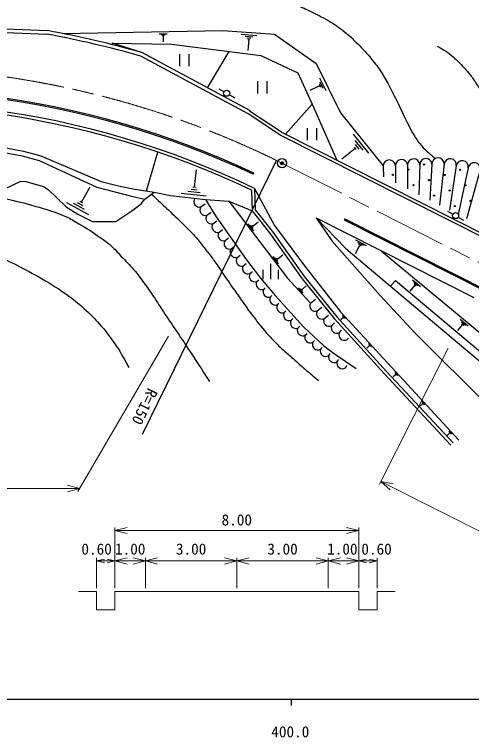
# Model space of a CAD drawing. Units: millimetres, scale not verified, with parts at other scales. Extents: x 40000 to 680000, y 20000 to 380000.
# Drawn here: x 422589 to 497581, y 198715 to 317395 of the extents above; entities that cross this region are included whole.
import ezdxf
from ezdxf.enums import TextEntityAlignment as Align

# ---------------------------------------------------------------- set-up
doc = ezdxf.new("R2010")
doc.units = ezdxf.units.MM
doc.header["$LTSCALE"] = 1000
doc.header["$PDMODE"] = 32
doc.header["$PDSIZE"] = 500
doc.linetypes.add('CHAIN', pattern=[18.5, 12, -1.5, 3.5, -1.5])
for name, color, linetype, lineweight in [('M-BGD', 7, 'Continuous', 25), ('M-BMK', 2, 'CHAIN', 13), ('M-BMK-SRVR', 3, 'Continuous', 25), ('M-STR-HTXT', 7, 'Continuous', 13), ('M-TTL-BAND', 7, 'Continuous', 25)]:
    doc.layers.add(name, color=color, linetype=linetype, lineweight=lineweight)
doc.styles.add('ＭＳ ゴシック', font='')
doc.styles.get('ＭＳ ゴシック').set_extended_font_data('MS Gothic')

msp = doc.modelspace()

# ---------------------------------------------------------------- linework, layer by layer
at = {"layer": 'M-BGD'}
for p, q in [((407973, 315579), (428030, 314742)), ((407979, 314978), (427923, 314152)), ((430389, 314295), (456792, 314748)), ((456792, 314748), (465250, 314139)), ((446316, 314220), (447651, 314243)), ((446652, 314092), (447319, 314104)), ((446821, 313961), (447155, 313967)), ((446907, 313829), (447074, 313832)), ((446990, 313831), (447006, 312896)), ((459804, 314134), (462345, 313951)), ((460421, 313834), (461692, 313742)), ((460720, 313557), (461356, 313511)), ((465250, 314139), (472070, 309360)), ((438642, 312710), (448370, 312511)), ((443467, 311131), (438642, 312710)), ((448370, 312511), (463017, 310645)), ((460861, 313291), (461178, 313268)), ((461020, 313280), (460891, 311500)), ((461191, 301613), (443467, 311131)), ((457736, 311318), (454206, 305364)), ((460946, 301063), (443301, 310555)), ((449691, 310899), (449691, 308899)), ((451191, 310899), (451191, 308899)), ((463017, 310645), (469097, 307794)), ((472070, 309360), (476063, 301238)), ((469097, 307794), (471453, 302686)), ((462470, 306420), (462470, 304420)), ((463970, 306420), (463970, 304420)), ((472642, 306982), (473671, 304888)), ((472690, 306355), (473205, 305309)), ((456093, 305183), (456968, 304699)), ((472529, 305626), (471063, 304906)), ((472464, 305757), (472593, 305495)), ((472609, 305991), (472867, 305467)), ((457844, 304216), (458719, 303733)), ((471453, 302686), (467078, 297726)), ((471453, 302686), (475484, 293483)), ((461191, 301613), (461147, 301530)), ((466387, 298075), (461147, 301530)), ((466136, 297642), (460946, 301063)), ((476063, 301238), (483095, 292525)), ((466387, 298075), (551796, 254963)), ((470638, 298749), (470638, 296749)), ((472138, 298749), (472138, 296749)), ((466136, 297642), (551569, 254518)), ((478144, 297729), (480663, 294607)), ((417762, 296180), (424051, 294968)), ((478309, 295608), (478624, 295217)), ((478461, 296697), (479721, 295136)), ((478464, 296055), (479094, 295274)), ((417645, 295388), (423870, 294188)), ((424051, 294968), (426914, 294189)), ((444249, 288423), (446136, 294784)), ((478467, 295412), (476282, 293649)), ((423870, 294188), (426651, 293431)), ((426651, 293431), (436118, 289057)), ((426914, 294189), (436832, 289964)), ((443598, 248533), (465562, 293451)), ((483096, 292467), (483152, 290733)), ((485094, 292553), (485124, 289738)), ((487092, 292638), (487049, 288766)), ((489090, 292724), (488929, 287817)), ((491089, 292810), (490766, 286889)), ((493087, 292896), (492334, 286098)), ((495059, 292565), (493975, 285270)), ((497031, 292233), (495361, 284570)), ((452122, 289029), (452446, 291893)), ((461845, 291350), (461760, 291169)), ((499004, 291902), (496751, 283868)), ((420994, 288787), (423647, 290007)), ((423647, 290007), (424436, 289987)), ((424436, 289987), (427344, 289138)), ((436832, 289964), (439643, 289249)), ((427344, 289138), (428104, 288679)), ((428104, 288679), (431058, 285804)), ((433586, 286583), (434986, 289120)), ((436118, 289057), (441987, 287522)), ((439643, 289249), (442313, 288722)), ((442313, 288722), (445498, 288230)), ((452587, 288562), (451564, 288678)), ((452378, 289000), (451866, 289058)), ((461483, 288535), (461581, 285145)), ((461974, 288855), (465253, 282759)), ((461974, 288855), (462076, 285326)), ((441987, 287522), (443973, 287095)), ((443973, 287095), (445498, 288230)), ((445498, 288230), (448170, 287656)), ((448170, 287656), (453915, 287005)), ((454029, 287570), (449937, 288033)), ((453052, 288095), (451007, 288327)), ((434797, 284496), (431174, 286496)), ((434092, 285358), (432280, 286359)), ((433839, 285971), (432933, 286471)), ((433812, 286458), (433359, 286708)), ((441855, 285165), (443381, 286320)), ((443381, 286320), (443973, 287095)), ((453181, 285818), (453889, 286331)), ((453915, 287005), (457781, 286747)), ((453915, 287005), (455681, 284178)), ((457781, 286747), (461581, 285145)), ((457781, 286747), (467373, 274091)), ((431058, 285804), (432994, 284635)), ((439230, 283426), (441855, 285165)), ((454171, 284435), (454841, 284928)), ((461581, 285145), (464446, 281531)), ((462076, 285326), (464846, 281831)), ((493646, 285106), (494521, 284622)), ((432994, 284635), (435373, 283422)), ((455681, 284178), (460470, 277345)), ((472068, 284006), (474641, 280247)), ((472068, 284006), (476977, 278981)), ((472068, 284006), (497932, 270951)), ((476787, 283864), (476697, 283686)), ((476697, 283686), (548068, 247660)), ((476787, 283864), (548158, 247838)), ((495397, 284139), (496272, 283656)), ((435373, 283422), (439230, 283426)), ((455160, 283053), (455794, 283524)), ((461840, 281877), (460960, 283038)), ((461736, 282255), (461296, 282836)), ((461742, 282488), (461522, 282779)), ((461803, 282649), (461693, 282794)), ((461748, 282721), (462561, 283338)), ((465253, 282759), (469988, 276365)), ((456149, 281670), (456746, 282120)), ((464446, 281531), (469799, 274003)), ((464846, 281831), (470198, 274305)), ((457138, 280287), (457700, 280715)), ((474641, 280247), (482596, 271255)), ((478519, 280383), (480318, 279474)), ((458127, 278905), (458653, 279311)), ((476977, 278981), (484302, 272787)), ((479146, 279389), (478511, 278129)), ((478878, 279976), (479778, 279521)), ((479012, 279682), (479462, 279455)), ((479034, 279445), (479259, 279332)), ((459117, 277522), (459607, 277905)), ((465833, 277331), (466646, 277947)), ((482732, 278623), (506297, 259026)), ((460106, 276140), (460596, 276527)), ((460470, 277345), (462978, 274097)), ((465924, 276487), (465044, 277648)), ((465820, 276865), (465380, 277446)), ((465827, 277098), (465607, 277389)), ((465888, 277259), (465778, 277404)), ((463383, 273961), (463383, 275461)), ((464633, 273961), (464633, 276461)), ((465883, 273961), (465883, 275461)), ((469988, 276365), (476099, 268612)), ((461230, 274865), (461629, 275190)), ((470198, 274305), (475470, 267745)), ((462354, 273589), (462663, 273851)), ((462978, 274097), (465352, 271290)), ((467373, 274091), (471136, 270015)), ((469799, 274003), (475090, 267420)), ((484302, 272787), (485107, 273744)), ((485107, 273744), (515726, 247963)), ((487901, 273855), (489225, 272754)), ((488122, 273448), (488784, 272897)), ((488150, 272976), (488316, 272839)), ((488177, 273178), (488508, 272902)), ((463478, 272314), (463707, 272516)), ((469980, 271666), (469201, 272510)), ((469870, 271955), (469480, 272377)), ((469857, 272138), (469662, 272349)), ((469892, 272269), (469795, 272374)), ((469844, 272322), (470435, 272867)), ((484302, 272787), (515133, 246828)), ((488233, 272908), (487462, 271981)), ((464603, 271039), (464842, 271258)), ((465352, 271290), (467958, 268403)), ((471136, 270015), (471974, 270660)), ((482596, 271255), (488382, 265005)), ((465727, 269764), (465977, 270001)), ((466851, 268489), (467111, 268745)), ((467958, 268403), (470023, 266108)), ((472255, 268735), (473037, 269337)), ((476099, 268612), (495509, 247502)), ((467976, 267214), (468243, 267488)), ((473374, 267454), (474100, 268014)), ((475090, 267420), (483243, 258469)), ((475470, 267745), (483610, 258808)), ((476503, 267589), (476143, 267258)), ((476420, 267987), (476893, 267473)), ((476473, 267621), (476532, 267556)), ((476487, 267811), (476723, 267555)), ((476495, 267700), (476613, 267572)), ((495693, 267375), (497017, 266274)), ((469068, 265911), (469384, 266220)), ((470023, 266108), (473325, 263027)), ((474630, 266309), (475109, 266805)), ((496025, 266427), (495254, 265501)), ((495914, 266968), (496576, 266417)), ((495942, 266496), (496108, 266359)), ((495969, 266697), (496300, 266422)), ((470312, 264752), (470602, 265021)), ((475885, 265163), (476252, 265551)), ((488382, 265005), (504666, 248825)), ((471556, 263593), (471841, 263865)), ((477141, 264017), (477400, 264291)), ((472799, 262435), (473086, 262707)), ((473325, 263027), (475258, 261601)), ((480751, 262968), (480392, 262637)), ((480669, 263366), (481142, 262852)), ((480722, 263000), (480781, 262935)), ((480736, 263190), (480972, 262934)), ((480744, 263079), (480862, 262951)), ((474166, 261423), (474407, 261731)), ((475258, 261601), (478664, 259291)), ((475533, 260412), (475794, 260754)), ((476899, 259401), (477203, 259798)), ((483610, 258808), (494567, 247070)), ((483243, 258469), (494201, 246729)), ((485085, 258254), (484726, 257923)), ((485003, 258653), (485476, 258139)), ((485056, 258286), (485115, 258222)), ((485070, 258477), (485306, 258220)), ((485078, 258365), (485196, 258237)), ((489508, 253444), (489148, 253114)), ((489426, 253843), (489898, 253329)), ((489478, 253476), (489537, 253412)), ((489492, 253667), (489729, 253410)), ((489500, 253556), (489618, 253427)), ((493930, 248634), (493571, 248304)), ((493848, 249033), (494321, 248519)), ((493901, 248666), (493960, 248602)), ((493915, 248857), (494151, 248600)), ((493923, 248746), (494041, 248617))]:
    msp.add_line(p, q, dxfattribs=at)
for centre, radius in [((457406, 304458), 500), ((487224, 291926), 100), ((489776, 292766), 100), ((495721, 291893), 100), ((484672, 291086), 100), ((493169, 291054), 100), ((490616, 290214), 100), ((488064, 289374), 100), ((494009, 288501), 100), ((496561, 289341), 100), ((491456, 287661), 100), ((494849, 285949), 100), ((497401, 286789), 100), ((494959, 284381), 500)]:
    msp.add_circle(centre, radius, dxfattribs=at)
for centre, radius, start, end in [((399669, 158699), 158600, 73.96929, 79.69896), ((399669, 158699), 158000, 73.96929, 79.69896), ((399669, 158699), 146500, 64.88685, 100.6394), ((399669, 158699), 146300, 64.88685, 100.6394), ((399669, 158699), 144300, 64.41994, 100.6394), ((399669, 158699), 143800, 64.54139, 100.6394), ((484095, 292510), 1000, 2.46041, 182.46041), ((486093, 292595), 1000, 2.46041, 182.46041), ((488091, 292681), 1000, 2.46041, 182.46041), ((490089, 292767), 1000, 2.46041, 182.46041), ((492088, 292853), 1000, 2.46041, 182.46041), ((494073, 292730), 1000, 350.46543, 170.46543), ((496045, 292399), 1000, 350.46543, 170.46543), ((498018, 292068), 1000, 350.46543, 170.46543), ((452932, 286685), 902, 145.1475, 286.01787), ((453922, 285302), 902, 145.1475, 286.01787), ((454911, 283920), 902, 145.1475, 286.01787), ((455900, 282537), 902, 145.1475, 286.01787), ((456889, 281155), 902, 145.1475, 286.01787), ((457878, 279772), 902, 145.1475, 286.01787), ((458868, 278389), 902, 145.1475, 286.01787), ((459857, 277007), 902, 145.1475, 286.01787), ((460894, 275702), 902, 150.96605, 291.83642), ((462019, 274427), 902, 150.96605, 291.83642), ((463143, 273152), 902, 150.96605, 291.83642), ((464267, 271876), 902, 150.96605, 291.83642), ((465391, 270601), 902, 150.96605, 291.83642), ((466516, 269326), 902, 150.96605, 291.83642), ((471923, 269573), 902, 150.71622, 291.58659), ((467640, 268051), 902, 150.96605, 291.83642), ((473042, 268293), 902, 150.71622, 291.58659), ((468753, 266756), 902, 149.54422, 290.41459), ((474205, 267105), 902, 157.18503, 298.0554), ((469896, 265553), 902, 156.59436, 297.46474), ((475461, 265959), 902, 157.18503, 298.0554), ((471140, 264394), 902, 156.59436, 297.46474), ((476717, 264813), 902, 157.18503, 298.0554), ((472383, 263235), 902, 156.59436, 297.46474), ((473662, 262172), 902, 163.06317, 303.93354), ((475029, 261161), 902, 163.06317, 303.93354), ((476395, 260149), 902, 163.06317, 303.93354)]:
    msp.add_arc(centre, radius, start, end, dxfattribs=at)
for points, knots in [([(464720, 320180), (465638, 319957), (465890, 319893), (466631, 319677), (467499, 319424), (467989, 319284), (468830, 318952), (469827, 318558), (470375, 318305), (471337, 317830), (472585, 317214), (473292, 316873), (474474, 316137), (475539, 315475), (476117, 315067), (477090, 314276), (477851, 313658), (478231, 313256), (478922, 312560), (479845, 311631), (480335, 311081), (481169, 310071), (481852, 309244), (482222, 308765), (482804, 307864), (483393, 306951), (483660, 306400), (484173, 305442), (484923, 304041), (485294, 303230), (485998, 301804), (486562, 300662), (486838, 300002), (487426, 298872), (487718, 298310), (487870, 297987), (488213, 297454), (488608, 296842), (488819, 296486), (489299, 295938), (489834, 295328), (490172, 295018), (490786, 294487), (491124, 294195), (491242, 294094), (491671, 293762)], [0, 0, 0, 0, 1, 1, 1, 2, 2, 2, 3, 3, 3, 4, 4, 4, 5, 5, 5, 6, 6, 6, 7, 7, 7, 8, 8, 8, 9, 9, 9, 10, 10, 10, 11, 11, 11, 12, 12, 12, 13, 13, 13, 14, 14, 14, 15, 15, 15, 15]), ([(491948, 312172), (492616, 311822), (492819, 311717), (493340, 311366), (493841, 311030), (494105, 310815), (494568, 310427), (495000, 310064), (495222, 309837), (495618, 309434), (496333, 308704), (496716, 308275), (497357, 307480), (497814, 306914), (498030, 306565), (498422, 305952), (498844, 305290), (499065, 304908), (499434, 304214), (499948, 303250), (500188, 302685), (500667, 301703), (501212, 300586), (501486, 299945), (502056, 298840), (502508, 297965), (502773, 297481), (503259, 296624), (503786, 295697), (504082, 295179), (504644, 294272), (505165, 293432), (505458, 292959), (506036, 292157), (506417, 291627), (506655, 291347), (507075, 290846), (507470, 290375), (507691, 290109), (508126, 289674), (508561, 289239), (508729, 289099), (509299, 288623)], [0, 0, 0, 0, 1, 1, 1, 2, 2, 2, 3, 3, 3, 4, 4, 4, 5, 5, 5, 6, 6, 6, 7, 7, 7, 8, 8, 8, 9, 9, 9, 10, 10, 10, 11, 11, 11, 12, 12, 12, 13, 13, 13, 14, 14, 14, 14]), ([(445089, 287925), (445623, 287410), (445758, 287281), (446189, 286869), (447060, 286036), (447558, 285581), (448430, 284749), (449225, 283990), (449675, 283571), (450453, 282795), (451135, 282114), (451538, 281751), (452176, 281028), (452748, 280380), (453034, 279988), (453572, 279313), (454002, 278774), (454243, 278473), (454658, 277922), (455108, 277325), (455356, 276986), (455782, 276372), (456271, 275666), (456524, 275255), (457008, 274546), (457911, 273227), (458423, 272492), (459345, 271186), (460102, 270113), (460501, 269494), (461295, 268448), (462178, 267285), (462670, 266629), (463614, 265515), (464118, 264920), (464404, 264588), (464947, 264028), (465599, 263353), (465972, 262981), (466661, 262344), (467286, 261768), (467656, 261467), (468295, 260906), (469092, 260206), (469533, 259809), (470338, 259118), (471160, 258413), (471427, 258192), (472461, 257333)], [0, 0, 0, 0, 1, 1, 1, 2, 2, 2, 3, 3, 3, 4, 4, 4, 5, 5, 5, 6, 6, 6, 7, 7, 7, 8, 8, 8, 9, 9, 9, 10, 10, 10, 11, 11, 11, 12, 12, 12, 13, 13, 13, 14, 14, 14, 15, 15, 15, 16, 16, 16, 16]), ([(420949, 287196), (423321, 286667), (423991, 286513), (425908, 285953), (427926, 285363), (429069, 285043), (431005, 284225), (431890, 283851), (432330, 283525), (433162, 283045), (434567, 282235), (435327, 281733), (436657, 280807), (437385, 280299), (437789, 280003), (438452, 279411), (439124, 278812), (439427, 278399), (440048, 277747), (440887, 276865), (441391, 276402), (442186, 275480), (442899, 274654), (443246, 274148), (443891, 273267), (444581, 272325), (444949, 271784), (445596, 270812), (446264, 269809), (446610, 269230), (447274, 268225), (448892, 265775), (449850, 264437), (451461, 261983), (452690, 260112), (453077, 259513), (454575, 257172)], [0, 0, 0, 0, 1, 1, 1, 2, 2, 2, 3, 3, 3, 4, 4, 4, 5, 5, 5, 6, 6, 6, 7, 7, 7, 8, 8, 8, 9, 9, 9, 10, 10, 10, 11, 11, 11, 12, 12, 12, 12]), ([(419283, 278011), (421471, 277000), (422069, 276723), (423814, 275814), (425582, 274894), (426576, 274378), (428270, 273326), (429762, 272399), (430598, 271872), (431998, 270811), (432963, 270080), (433472, 269627), (434361, 268805), (435398, 267844), (435942, 267264), (436873, 266199), (437727, 265222), (438141, 264619), (438887, 263557), (439967, 262023), (440270, 261427), (441379, 259451)], [0, 0, 0, 0, 1, 1, 1, 2, 2, 2, 3, 3, 3, 4, 4, 4, 5, 5, 5, 6, 6, 6, 7, 7, 7, 7])]:
    msp.add_open_spline(points, degree=3, knots=knots, dxfattribs=at)
at = {"layer": 'M-BMK'}
msp.add_line((465562, 293451), (549750, 250955), dxfattribs=at)
msp.add_arc((399669, 158699), 150000, 63.94173, 100.6394, dxfattribs=at)
at = {"layer": 'M-BMK-SRVR'}
msp.add_circle((466487, 292984), 750, dxfattribs=at)
msp.add_point((466487, 292984), dxfattribs=at)
at = {"layer": 'M-STR-HTXT'}
for p, q in [((447846, 264589), (433004, 239096)), ((493730, 262627), (482464, 240308)), ((433296, 239596), (431296, 240135)), ((482690, 240755), (525248, 219273)), ((482690, 240755), (484232, 239372)), ((482690, 240755), (484718, 240335)), ((121806, 239596), (433296, 239596)), ((433296, 239596), (431296, 239057)), ((439072, 232691), (441072, 233191)), ((439072, 223259), (439072, 233191)), ((439072, 232691), (479072, 232691)), ((439072, 232691), (441072, 232191)), ((479072, 232691), (477072, 233191)), ((479072, 232691), (477072, 232191)), ((479072, 223259), (479072, 233191)), ((479072, 223259), (479072, 233191)), ((436072, 223259), (436072, 228191)), ((436072, 227691), (437372, 228016)), ((439072, 227691), (437772, 228016)), ((439072, 227691), (441072, 228191)), ((444072, 227691), (442072, 228191)), ((444072, 227691), (446072, 228191)), ((444072, 223259), (444072, 228191)), ((459072, 227691), (457072, 228191)), ((459072, 227691), (461072, 228191)), ((459072, 223259), (459072, 228191)), ((474072, 227691), (472072, 228191)), ((474072, 223259), (474072, 228191)), ((474072, 227691), (476072, 228191)), ((479072, 227691), (477072, 228191)), ((479072, 227691), (480372, 228016)), ((482072, 227691), (480772, 228016)), ((482072, 223259), (482072, 228191)), ((436072, 227691), (439072, 227691)), ((436072, 227691), (437372, 227366)), ((439072, 227691), (437772, 227366)), ((439072, 227691), (444072, 227691)), ((439072, 227691), (441072, 227191)), ((444072, 227691), (442072, 227191)), ((444072, 227691), (446072, 227191)), ((444072, 227691), (459072, 227691)), ((459072, 227691), (457072, 227191)), ((459072, 227691), (474072, 227691)), ((459072, 227691), (461072, 227191)), ((474072, 227691), (472072, 227191)), ((474072, 227691), (479072, 227691)), ((474072, 227691), (476072, 227191)), ((479072, 227691), (477072, 227191)), ((479072, 227691), (482072, 227691)), ((479072, 227691), (480372, 227366)), ((482072, 227691), (480772, 227366)), ((433072, 222691), (436072, 222691)), ((436072, 222691), (436072, 219691)), ((439072, 222691), (479072, 222691)), ((439072, 222691), (439072, 219691)), ((479072, 222691), (479072, 219691)), ((482072, 222691), (482072, 219691)), ((482072, 222691), (485072, 222691)), ((436072, 219691), (439072, 219691)), ((479072, 219691), (482072, 219691))]:
    msp.add_line(p, q, dxfattribs=at)
at = {"layer": 'M-TTL-BAND'}
for p, q in [((40000, 205000), (579000, 205000)), ((468000, 205000), (468000, 204000))]:
    msp.add_line(p, q, dxfattribs=at)

# ---------------------------------------------------------------- texts
at = {"layer": 'M-BGD', "style": 'ＭＳ ゴシック'}
msp.add_text('R=150', height=1833, rotation=243.942, dxfattribs=at).set_placement((444011, 256472), align=Align.BOTTOM_LEFT)
at = {"layer": 'M-STR-HTXT', "style": 'ＭＳ ゴシック'}
for s, p in [('8.00', (459072, 232979)), ('0.60', (436066, 228191)), ('1.00', (441582, 228191)), ('3.00', (451572, 228191)), ('3.00', (466572, 228191)), ('1.00', (476387, 228191)), ('0.60', (481994, 228191))]:
    msp.add_text(s, height=1833, dxfattribs=at).set_placement(p, align=Align.BOTTOM_CENTER)
at = {"layer": 'M-TTL-BAND', "style": 'ＭＳ ゴシック'}
msp.add_text('400.0', height=1833, dxfattribs=at).set_placement((467844, 198195), align=Align.BOTTOM_CENTER)

doc.saveas('drawing.dxf')
